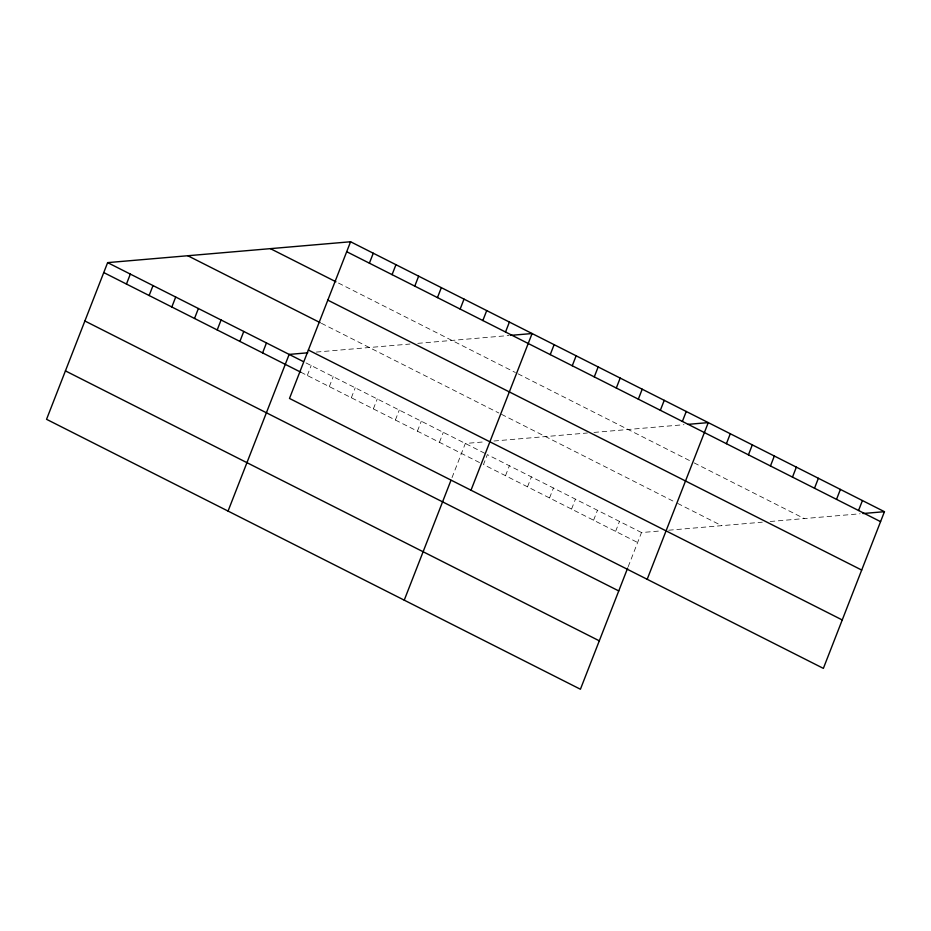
<?xml version="1.0" encoding="UTF-8"?>
<svg xmlns="http://www.w3.org/2000/svg" width="931" height="931" viewBox="0 0 931 931"><rect width="100%" height="100%" fill="white"/><g stroke="black" fill="none" stroke-linecap="round" stroke-linejoin="round"><path stroke-width="0.7" stroke-dasharray="4.66 3.49" d="M307.3 375.484L311.175 365.534M329.318 386.621L333.193 376.671M351.348 397.758L355.223 387.808M373.366 408.884L377.241 398.945M395.384 420.021L399.271 410.071M417.414 431.158L421.289 421.208M439.432 442.295L443.307 432.345M452.012 477.638L465.337 443.482L485.377 441.76M505.498 475.694L509.373 465.744M527.516 486.832L531.403 476.881M549.546 497.969L553.421 488.019M571.564 509.094L575.439 499.156M593.582 520.231L597.469 510.281M615.612 531.368L619.487 521.418M628.192 566.711L641.506 532.555L661.557 530.833M316.354 352.069L409.966 344.028M417.833 343.353L509.187 335.497M493.965 441.015L587.461 432.985M594.013 432.426L683.936 424.699M668.714 530.216L762.326 522.175M770.193 521.5L860.116 513.772M338.477 283.059L515.402 372.516M517.997 373.82L691.582 461.59M694.165 462.905L804.279 518.579M321.428 323.301L498.865 413.015M501.46 414.318L675.045 502.088M677.64 503.403L721.676 525.666M305.996 362.915L486.063 453.956M641.506 532.555L487.355 454.619L483.48 464.557L637.63 542.505M300.818 372.214L482.177 463.906"/><path stroke-width="1.4" d="M350.58 241.757L289.494 398.445L823.365 668.377L884.45 511.689L350.58 241.757L107.635 262.623L46.55 419.311L580.42 689.243L627.669 568.061M126.453 284.048L130.328 274.098M149.135 295.523L153.021 285.573M171.828 306.986L175.703 297.047M194.521 318.46L198.396 308.51M217.202 329.935L221.089 319.985M239.895 341.409L243.771 331.459M262.589 352.884L266.464 342.934M228.06 511.084L289.157 354.408L307.765 352.802M369.386 263.182L373.273 253.232M392.079 274.645L395.954 264.707M414.772 286.12L418.647 276.17M437.465 297.594L441.341 287.644M460.147 309.069L464.022 299.119M482.84 320.543L486.715 310.593M505.533 332.006L509.408 322.068M404.24 600.169L450.965 480.326M471.005 490.218L532.101 333.531L510.619 335.381M550.244 354.618L554.12 344.668M572.262 365.755L576.138 355.805M594.281 376.88L598.168 366.942M616.31 388.018L620.186 378.067M638.329 399.155L642.204 389.205M660.347 410.292L664.234 400.342M682.376 421.429L686.252 411.479M647.185 579.291L708.27 422.616L688.23 424.338M726.413 443.691L730.3 433.741M748.443 454.828L752.318 444.878M770.461 465.966L774.336 456.015M792.479 477.103L796.366 467.153M814.509 488.228L818.384 478.29M836.527 499.365L840.402 489.415M858.545 510.502L862.432 500.552M862.979 513.528L884.45 511.689M346.704 251.707L880.575 521.639M270.409 248.647L335.951 281.79M327.817 300.131L861.687 570.063M187.806 255.746L320.159 322.661M308.37 350.021L842.241 619.953M107.635 262.623L303.401 361.612M103.76 272.574L300.818 372.214M84.884 320.997L618.754 590.929M65.426 370.887L599.296 640.819"/></g></svg>
